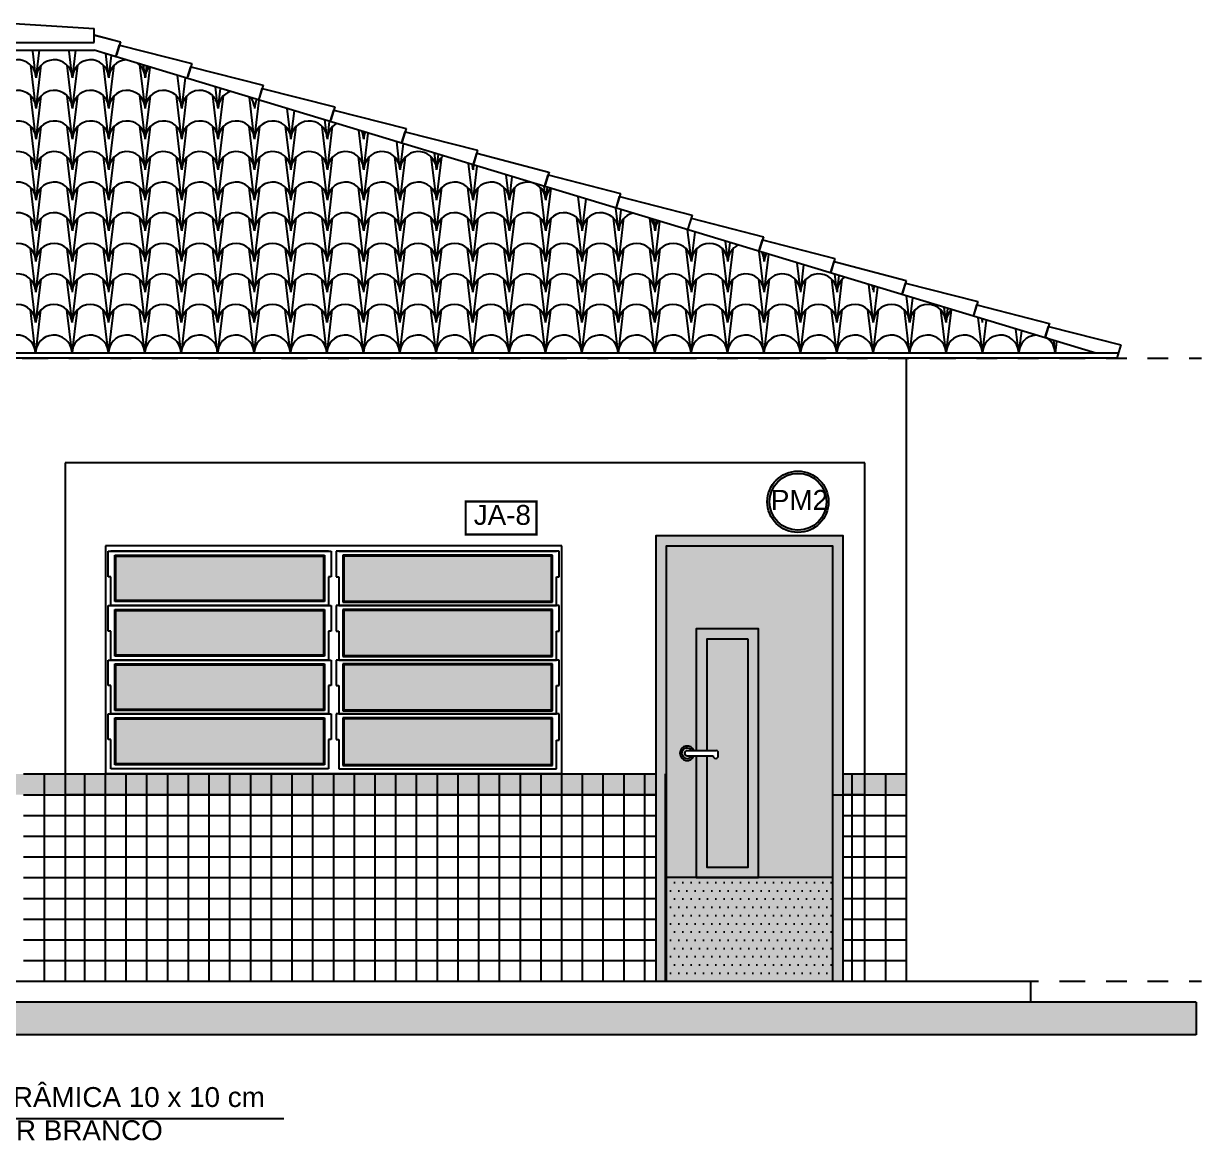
# Model space of a CAD drawing. Extents: x 183 to 373, y 23 to 105.
# Drawn here: x 261.51 to 267.19, y 45.81 to 51.2 of the extents above; entities that cross this region are included whole.
import ezdxf

# ---------------------------------------------------------------- set-up
doc = ezdxf.new("R2010")
doc.units = 0
doc.header["$LTSCALE"] = 0.005
doc.linetypes.add('C5', pattern=[60, 50, -5, 0, -5])
doc.linetypes.add('TRAÇO-2PTOS_P', pattern=[0.625, 0.25, -0.125, 0, -0.125, 0, -0.125])
doc.layers.get('0').update_dxf_attribs({"linetype": 'CONTINUOUS'})
for name, color, linetype in [('01', 1, 'CONTINUOUS'), ('0_HATCH', 1, 'CONTINUOUS'), ('252', 252, 'CONTINUOUS'), ('A-01', 1, 'CONTINUOUS'), ('A-CHAO_FACHADA', 8, 'CONTINUOUS'), ('A-COTAS', 1, 'CONTINUOUS'), ('A-HACH', 1, 'CONTINUOUS'), ('ARQ-EXO-1_100', 251, 'C5'), ('ARQ-HTC', 9, 'CONTINUOUS'), ('ARQ-SMB-1_100', 1, 'CONTINUOUS'), ('ARQ-TXT-1_075', 2, 'CONTINUOUS'), ('BL-AR-TELHA 2', 2, 'CONTINUOUS'), ('TELHA', 3, 'CONTINUOUS')]:
    doc.layers.add(name, color=color, linetype=linetype)
doc.styles.add('ESC-50-A20', font='arial.ttf', dxfattribs={"height": 0.1})
doc.styles.add('FNDE Texto Cota 0025', font='verdana.ttf', dxfattribs={"height": 0.04})
doc.dimstyles.new('FNDE 1-0025', dxfattribs={"dimscale": 5, "dimtxt": 0.04, "dimasz": 0.01, "dimexe": 0.15, "dimexo": 0.15, "dimgap": 0.005, "dimtad": 1, "dimzin": 1, "dimdsep": 46, "dimtxsty": 'FNDE Texto Cota 0025', "dimblk": 'tic', "dimcen": 0.015, "dimdle": 0.15, "dimse1": 1, "dimse2": 1, "dimclrd": 251, "dimclre": 251, "dimclrt": 256, "dimaunit": 1, "dimadec": 3, "dimazin": 0, "dimtfac": 1, "dimtix": 1, "dimtmove": 2, "dimatfit": 3, "dimfxl": 0.15, "dimtvp": 1, "dimtolj": 1, "dimtzin": 0, "dimarcsym": 0})

# ---------------------------------------------------------------- blocks, each defined once
blk = doc.blocks.new('tic')
at = {"color": 251}
for p, q in [((-1, 0), (1, 0)), ((0, -1), (0, 1))]:
    blk.add_line(p, q, dxfattribs=at)
blk.add_line((-0.6, -0.6), (0.6, 0.6))

msp = doc.modelspace()

# ---------------------------------------------------------------- hatches: boundary and pattern name
h = msp.add_hatch()
h.set_pattern_fill('DOTS', color=1, scale=0.025, style=0)
h.set_pattern_definition([(0, (264.606362, 46.58033), (0.0198438, 0.0396875), [0, -0.0396875])])
h.paths.add_polyline_path([(265.4064, 47.0803), (264.6064, 47.0803), (264.6064, 46.5803), (265.4064, 46.5803)])
at = {"layer": '01'}
for points in [[(265.4064, 48.6803), (264.6064, 48.6803), (264.6064, 47.0803), (264.7506, 47.0803), (264.7506, 47.4678), (264.7506, 47.6678), (264.7391, 47.6678, -5.415339), (264.7391, 47.6928), (264.7506, 47.6928), (264.7506, 48.2803), (265.0506, 48.2803), (265.0506, 47.4678), (265.0506, 47.0803), (265.4064, 47.0803)], [(265.4064, 47.0803), (264.6064, 47.0803), (264.6064, 46.5803), (265.4064, 46.5803)]]:
    msp.add_hatch(color=40, dxfattribs=at).paths.add_polyline_path(points)
at = {"layer": '0_HATCH'}
for points in [[(265.4564, 48.7303), (264.5564, 48.7303), (264.5564, 46.5803), (264.6064, 46.5803), (264.6064, 48.6803), (265.4064, 48.6803), (265.4064, 46.5803), (265.4564, 46.5803)], [(265.0006, 48.2303), (265.0006, 47.4678), (265.0006, 47.1303), (264.8006, 47.1303), (264.8006, 47.4678), (264.8006, 47.6678), (264.7506, 47.6678), (264.7506, 47.4678), (264.7506, 47.0803), (265.0506, 47.0803), (265.0506, 47.4678), (265.0506, 48.2803), (264.7506, 48.2803), (264.7506, 47.6928), (264.8006, 47.6928), (264.8006, 48.2303)], [(265.5623, 47.4803), (265.5623, 47.5803), (265.4564, 47.5803), (265.4564, 47.4803)]]:
    msp.add_hatch(color=160, dxfattribs=at).paths.add_polyline_path(points)
h = msp.add_hatch(color=160, dxfattribs=at)
h.paths.add_polyline_path([(257.4373, 47.4803), (257.4373, 47.5803), (257.2908, 47.5803), (257.2908, 47.4803)])
h.paths.add_polyline_path([(261.7073, 47.5803), (261.7073, 47.4803), (264.5564, 47.4803), (264.5564, 47.5803)])
h.paths.add_polyline_path([(261.5073, 47.4803), (261.5073, 47.5803), (257.6373, 47.5803), (257.6373, 47.4803)])
h = msp.add_hatch(color=160, dxfattribs=at)
h.paths.add_polyline_path([(261.6073, 47.5803), (261.5073, 47.5803), (261.5073, 47.4803), (261.6073, 47.4803)])
h.paths.add_polyline_path([(261.7073, 47.5803), (261.6073, 47.5803), (261.6073, 47.4803), (261.7073, 47.4803)])
h = msp.add_hatch(color=160, dxfattribs=at)
h.paths.add_polyline_path([(265.6623, 47.5803), (265.5623, 47.5803), (265.5623, 47.4803), (265.6623, 47.4803)])
h.paths.add_polyline_path([(265.7623, 47.5803), (265.6623, 47.5803), (265.6623, 47.4803), (265.7623, 47.4803)])
at = {"layer": 'A-COTAS'}
h = msp.add_hatch(color=252, dxfattribs=at)
h.set_gradient(color1=(91, 91, 91), one_color=1, tint=1, name='INVHEMISPHERICAL')
h.paths.add_polyline_path([(261.9517, 48.6309), (261.9517, 48.4164), (262.9529, 48.4164), (262.9529, 48.6309)])
h.paths.add_polyline_path([(261.9517, 48.3684), (261.9517, 48.1539), (262.9529, 48.1539), (262.9529, 48.3684)])
h.paths.add_polyline_path([(261.9517, 48.1059), (261.9517, 47.8914), (262.9529, 47.8914), (262.9529, 48.1059)])
h.paths.add_polyline_path([(261.9517, 47.8459), (261.9517, 47.6289), (262.9529, 47.6289), (262.9529, 47.8459)])
h.paths.add_polyline_path([(264.0529, 48.4141), (264.0529, 48.6309), (263.0517, 48.6309), (263.0517, 48.4141)])
h.paths.add_polyline_path([(264.0529, 48.1516), (264.0529, 48.3684), (263.0517, 48.3684), (263.0517, 48.1516)])
h.paths.add_polyline_path([(264.0529, 47.8891), (264.0529, 48.1059), (263.0517, 48.1059), (263.0517, 47.8891)])
h.paths.add_polyline_path([(263.0517, 47.8459), (263.0517, 47.6266), (264.0529, 47.6266), (264.0529, 47.8459)])
at = {"layer": 'A-HACH'}
msp.add_hatch(color=254, dxfattribs=at).paths.add_polyline_path([(206.7713, 46.4803), (206.7713, 46.3223), (267.1607, 46.3223), (267.1607, 46.4803)])
at = {"layer": 'ARQ-HTC'}
h = msp.add_hatch(color=256, dxfattribs=at)
h.dxf.hatch_style = 1
h.set_gradient(color1=(132, 132, 132), one_color=1, tint=1, name='INVHEMISPHERICAL')
h.paths.add_polyline_path([(265.0006, 48.2303), (264.8006, 48.2303), (264.8006, 47.6928), (264.8464, 47.6928, -0.414214), (264.8564, 47.6828), (264.8564, 47.6678, -1), (264.8314, 47.6678), (264.8006, 47.6678), (264.8006, 47.4678), (264.8006, 47.1303), (265.0006, 47.1303), (265.0006, 47.4678)])
at = {"layer": 'ARQ-SMB-1_100'}
h = msp.add_hatch(color=252, dxfattribs=at)
edge = h.paths.add_edge_path()
edge.add_arc((265.2405, 48.8931), 0.1479, 0, 360)
edge = h.paths.add_edge_path(flags=17)
edge.add_arc((265.2405, 48.8931), 0.1372, 0, 360)

# ---------------------------------------------------------------- linework, layer by layer
at = {"color": 1}
for p, q in [((264.7064, 47.6928), (264.8464, 47.6928)), ((264.7064, 47.6678), (264.8314, 47.6678)), ((264.8564, 47.6678), (264.8564, 47.6828)), ((265.4064, 47.0803), (264.6064, 47.0803))]:
    msp.add_line(p, q, dxfattribs=at)
at = {"color": 2}
for points in [[(264.5564, 46.5803), (264.5564, 48.7303), (265.4564, 48.7303), (265.4564, 46.5803)], [(264.6064, 46.5803), (264.6064, 48.6803), (265.4064, 48.6803), (265.4064, 46.5803)]]:
    msp.add_lwpolyline(points, dxfattribs=at)
at = {"color": 1}
for points in [[(265.0506, 47.4678), (265.0506, 48.2803), (264.7506, 48.2803), (264.7506, 47.6928)], [(265.0006, 48.2303), (264.8006, 48.2303), (264.8006, 47.6928)], [(265.0006, 47.4678), (265.0006, 48.2303)], [(264.7506, 47.6678), (264.7506, 47.4678)], [(264.8006, 47.6678), (264.8006, 47.4678)], [(264.7506, 47.4678), (264.7506, 47.0803), (265.0506, 47.0803), (265.0506, 47.4678)], [(264.8006, 47.4678), (264.8006, 47.1303), (265.0006, 47.1303), (265.0006, 47.4678)]]:
    msp.add_lwpolyline(points, dxfattribs=at)
for centre, radius, start, end in [((264.7064, 47.6803), 0.035, 20.9248, 339.0752), ((264.7064, 47.6803), 0.025, 30, 330), ((264.7064, 47.6803), 0.0125, 90, 270), ((264.8439, 47.6678), 0.0125, 180, 0), ((264.8464, 47.6828), 0.01, 0, 90)]:
    msp.add_arc(centre, radius, start, end, dxfattribs=at)
at = {"layer": '01', "color": 251}
for p, q in [((261.5073, 47.5803), (261.7073, 47.5803)), ((261.6073, 47.5803), (261.6073, 46.5803)), ((264.6023, 46.5803, 19.9358), (264.6023, 47.5803, 19.9358)), ((265.5623, 47.5803), (265.7623, 47.5803)), ((265.6623, 47.5803), (265.6623, 46.5803)), ((261.5073, 47.4803), (261.7073, 47.4803)), ((261.7073, 47.4803, 3.3226), (264.5564, 47.4803)), ((265.4064, 47.4803, -6.6453), (265.5623, 47.4803, -6.6453)), ((265.5623, 47.4803), (265.7623, 47.4803)), ((261.5073, 47.3803), (261.7073, 47.3803)), ((265.5623, 47.3803), (265.7623, 47.3803)), ((261.5073, 47.2803), (261.7073, 47.2803)), ((265.5623, 47.2803), (265.7623, 47.2803)), ((261.5073, 47.1803), (261.7073, 47.1803)), ((265.5623, 47.1803), (265.7623, 47.1803)), ((261.5073, 47.0803), (261.7073, 47.0803)), ((265.5623, 47.0803), (265.7623, 47.0803)), ((261.5073, 46.9803), (261.7073, 46.9803)), ((265.5623, 46.9803), (265.7623, 46.9803)), ((261.5073, 46.8803), (261.7073, 46.8803)), ((265.5623, 46.8803), (265.7623, 46.8803)), ((261.5073, 46.7803), (261.7073, 46.7803)), ((265.5623, 46.7803), (265.7623, 46.7803)), ((261.5073, 46.6803), (261.7073, 46.6803)), ((265.5623, 46.6803), (265.7623, 46.6803))]:
    msp.add_line(p, q, dxfattribs=at)
at = {"layer": '01', "color": 251, "elevation": 3.3226}
msp.add_lwpolyline([(265.7623, 47.5803), (265.7623, 47.5803), (265.7623, 47.4803)], dxfattribs=at)
at = {"layer": '252', "linetype": 'Continuous'}
for p, q in [((261.8023, 46.5803, 19.9358), (261.8023, 47.5803, 19.9358)), ((261.9023, 46.5803, 19.9358), (261.9023, 47.5803, 19.9358)), ((262.0023, 46.5803, 19.9358), (262.0023, 47.5803, 19.9358)), ((262.0023, 46.5803, 19.9358), (262.0023, 47.5803, 19.9358)), ((262.1023, 46.5803, 19.9358), (262.1023, 47.5803, 19.9358)), ((262.2023, 46.5803, 19.9358), (262.2023, 47.5803, 19.9358)), ((262.3023, 46.5803, 19.9358), (262.3023, 47.5803, 19.9358)), ((262.3023, 46.5803, 19.9358), (262.3023, 47.5803, 19.9358)), ((262.4023, 46.5803, 19.9358), (262.4023, 47.5803, 19.9358)), ((262.5023, 46.5803, 19.9358), (262.5023, 47.5803, 19.9358)), ((262.6023, 46.5803, 19.9358), (262.6023, 47.5803, 19.9358)), ((262.7023, 46.5803, 19.9358), (262.7023, 47.5803, 19.9358)), ((262.8023, 46.5803, 19.9358), (262.8023, 47.5803, 19.9358)), ((262.9023, 46.5803, 19.9358), (262.9023, 47.5803, 19.9358)), ((263.0023, 46.5803, 19.9358), (263.0023, 47.5803, 19.9358)), ((263.1023, 46.5803, 19.9358), (263.1023, 47.5803, 19.9358)), ((263.2023, 46.5803, 19.9358), (263.2023, 47.5803, 19.9358)), ((263.3023, 46.5803, 19.9358), (263.3023, 47.5803, 19.9358)), ((263.4023, 46.5803, 19.9358), (263.4023, 47.5803, 19.9358)), ((263.5023, 46.5803, 19.9358), (263.5023, 47.5803, 19.9358)), ((263.6023, 46.5803, 19.9358), (263.6023, 47.5803, 19.9358)), ((263.7023, 46.5803, 19.9358), (263.7023, 47.5803, 19.9358)), ((263.8023, 46.5803, 19.9358), (263.8023, 47.5803, 19.9358)), ((263.9023, 46.5803, 19.9358), (263.9023, 47.5803, 19.9358)), ((263.9023, 46.5803, 19.9358), (263.9023, 47.5803, 19.9358)), ((264.0023, 46.5803, 19.9358), (264.0023, 47.5803, 19.9358)), ((264.1023, 46.5803, 19.9358), (264.1023, 47.5803, 19.9358)), ((264.2023, 46.5803, 19.9358), (264.2023, 47.5803, 19.9358)), ((264.2023, 46.5803, 19.9358), (264.2023, 47.5803, 19.9358)), ((264.3023, 46.5803, 19.9358), (264.3023, 47.5803, 19.9358)), ((264.4023, 46.5803, 19.9358), (264.4023, 47.5803, 19.9358)), ((264.5023, 46.5803, 19.9358), (264.5023, 47.5803, 19.9358)), ((265.5023, 46.5803, 19.9358), (265.5023, 47.5803, 19.9358)), ((261.7073, 47.3803, -2.6638), (264.5564, 47.3803)), ((265.4564, 47.3803), (265.5623, 47.3803, -3.2901)), ((261.7073, 47.2803, -2.6638), (264.5564, 47.2803)), ((265.4564, 47.2803), (265.5623, 47.2803, -3.2901)), ((261.7073, 47.1803, -2.6638), (264.5564, 47.1803)), ((265.4564, 47.1803), (265.5623, 47.1803, -3.2901)), ((261.7073, 47.0803, -2.6638), (264.5564, 47.0803)), ((265.4564, 47.0803), (265.5623, 47.0803, -3.2901)), ((261.7073, 46.9803, -2.6638), (264.5564, 46.9803)), ((265.4564, 46.9803), (265.5623, 46.9803, -3.2901)), ((261.7073, 46.8803, -2.6638), (264.5564, 46.8803)), ((265.4564, 46.8803), (265.5623, 46.8803, -3.2901)), ((261.7073, 46.7803, -2.6638), (264.5564, 46.7803)), ((265.4564, 46.7803), (265.5623, 46.7803, -3.2901)), ((261.7073, 46.6803, -2.6638), (264.5564, 46.6803)), ((265.4564, 46.6803), (265.5623, 46.6803, -3.2901))]:
    msp.add_line(p, q, dxfattribs=at)
at = {"layer": '252', "linetype": 'Continuous', "elevation": 3.3226}
for points in [[(261.7073, 47.5803), (264.5564, 47.5803)], [(265.4564, 47.5803), (265.5623, 47.5803)], [(264.5564, 47.4803), (261.7073, 47.4803)], [(265.5623, 47.4803), (265.4564, 47.4803)]]:
    msp.add_lwpolyline(points, dxfattribs=at)
at = {"layer": 'A-01', "color": 3}
for p, q in [((261.462, 51.1998), (261.8473, 51.1762)), ((261.8473, 51.1077), (261.8473, 51.1762)), ((261.8473, 51.1077), (261.8473, 51.1762)), ((212.5123, 51.1077), (261.8473, 51.1077)), ((261.8473, 51.1446), (261.9738, 51.1117)), ((261.8473, 51.1442), (261.9738, 51.1117)), ((261.9738, 51.1117), (261.9549, 51.0494)), ((261.9738, 51.1117), (261.9549, 51.0494)), ((212.5123, 51.0717), (261.8473, 51.0717)), ((261.9521, 51.0399), (261.8473, 51.0717)), ((266.676, 49.6096), (261.8473, 51.0717)), ((261.9519, 51.0393), (261.9692, 51.0961)), ((261.952, 51.0396), (261.9692, 51.0964)), ((261.9691, 51.0962), (262.3182, 51.0068)), ((262.3182, 51.0068), (262.2993, 50.9444)), ((262.2964, 50.9347), (262.3136, 50.9915)), ((262.3136, 50.9915), (262.6626, 50.9021)), ((262.6409, 50.8304), (262.6582, 50.8872)), ((262.6626, 50.9021), (262.6438, 50.8398)), ((262.6581, 50.8872), (263.0072, 50.7978)), ((262.9854, 50.7257), (263.0026, 50.7825)), ((263.0072, 50.7978), (262.9883, 50.7355)), ((263.0026, 50.7826), (263.3516, 50.6932)), ((263.3299, 50.6214), (263.3472, 50.6782)), ((263.3516, 50.6932), (263.3328, 50.6308)), ((263.3471, 50.6782), (263.6962, 50.5888)), ((263.6745, 50.5171), (263.6917, 50.5739)), ((263.6962, 50.5888), (263.6773, 50.5265)), ((263.6917, 50.5739), (264.0402, 50.4826)), ((264.0408, 50.4845), (264.0219, 50.4222)), ((264.019, 50.4127), (264.0363, 50.4696)), ((264.0362, 50.4696), (264.3853, 50.3802)), ((264.3853, 50.3802), (264.3664, 50.3178)), ((264.3636, 50.3084), (264.3808, 50.3652)), ((264.3808, 50.3653), (264.7299, 50.2759)), ((264.7298, 50.2759), (264.7084, 50.2053)), ((264.7253, 50.2609), (265.0744, 50.1715)), ((265.0527, 50.0998), (265.0699, 50.1566)), ((265.0744, 50.1715), (265.0555, 50.1092)), ((265.0699, 50.1566), (265.419, 50.0672)), ((265.3972, 49.9954), (265.4145, 50.0523)), ((265.419, 50.0672), (265.4001, 50.0049)), ((265.4144, 50.0523), (265.7629, 49.961)), ((265.7412, 49.8892), (265.7585, 49.946)), ((265.7629, 49.961), (265.7441, 49.8986)), ((265.759, 49.9479), (266.1081, 49.8586)), ((266.1081, 49.8586), (266.0892, 49.7962)), ((266.0863, 49.7868), (266.1036, 49.8436)), ((266.1035, 49.8436), (266.452, 49.7523)), ((266.4526, 49.7542), (266.4337, 49.6919)), ((266.4309, 49.6825), (266.4481, 49.7393)), ((266.4481, 49.7393), (266.7972, 49.6501)), ((266.7972, 49.6501), (266.7776, 49.5853)), ((265.7623, 49.5853), (265.7623, 46.5803)), ((265.5623, 49.0811), (261.7073, 49.0811)), ((261.7073, 49.0811), (261.7073, 46.5803)), ((265.5623, 46.5803), (265.5623, 49.0811)), ((265.7623, 49.0811), (265.7623, 46.5803))]:
    msp.add_line(p, q, dxfattribs=at)
at = {"layer": 'A-01', "color": 5}
for p, q in [((208.0123, 46.5803), (266.3623, 46.5803)), ((266.3623, 46.5803), (266.3623, 46.4803))]:
    msp.add_line(p, q, dxfattribs=at)
at = {"layer": 'A-01', "color": 8}
for p, q in [((267.1607, 46.4803), (267.1607, 46.3223)), ((267.1607, 46.3223), (206.7713, 46.3223))]:
    msp.add_line(p, q, dxfattribs=at)
at = {"layer": 'A-CHAO_FACHADA', "color": 6}
msp.add_line((267.1607, 46.4803), (206.7713, 46.4803), dxfattribs=at)
at = {"layer": 'A-COTAS'}
for p, q in [((264.1023, 48.6803, 19.9358), (261.9023, 48.6803, 19.9358)), ((261.9023, 48.6803, 19.9358), (261.9023, 47.5803, 19.9358)), ((264.1023, 47.5803, 19.9358), (264.1023, 48.6803, 19.9358)), ((261.915, 48.6549, 19.9358), (262.9896, 48.6549, 19.9358)), ((261.915, 48.5314, 19.9358), (261.915, 48.6549, 19.9358)), ((262.9769, 48.6549, 19.9358), (261.9277, 48.6549, 19.9358)), ((261.9467, 48.6359, 19.9358), (262.9579, 48.6359, 19.9358)), ((261.9467, 48.4114, 19.9358), (261.9467, 48.6359, 19.9358)), ((261.9517, 48.6309, 19.9358), (262.9529, 48.6309, 19.9358)), ((261.9517, 48.4164, 19.9358), (261.9517, 48.6309, 19.9358)), ((262.9529, 48.6309, 19.9358), (262.9529, 48.4164, 19.9358)), ((262.9579, 48.6359, 19.9358), (262.9579, 48.4114, 19.9358)), ((262.9896, 48.6549, 19.9358), (262.9896, 48.5314, 19.9358)), ((264.0896, 48.6549, 19.9358), (263.015, 48.6549, 19.9358)), ((263.015, 48.6549, 19.9358), (263.015, 48.5314, 19.9358)), ((263.0277, 48.6549, 19.9358), (264.0769, 48.6549, 19.9358)), ((264.0579, 48.6359, 19.9358), (263.0467, 48.6359, 19.9358)), ((263.0467, 48.6359, 19.9358), (263.0467, 48.4091, 19.9358)), ((264.0529, 48.6309, 19.9358), (263.0517, 48.6309, 19.9358)), ((263.0517, 48.6309, 19.9358), (263.0517, 48.4141, 19.9358)), ((264.0529, 48.4141, 19.9358), (264.0529, 48.6309, 19.9358)), ((264.0579, 48.4091, 19.9358), (264.0579, 48.6359, 19.9358)), ((264.0896, 48.5316, 19.9358), (264.0896, 48.6549, 19.9358)), ((261.9277, 48.5314, 19.9358), (261.915, 48.5314, 19.9358)), ((261.9277, 48.3924, 19.9358), (261.9277, 48.5314, 19.9358)), ((262.9896, 48.5314, 19.9358), (262.9769, 48.5314, 19.9358)), ((262.9769, 48.5314, 19.9358), (262.9769, 48.3924, 19.9358)), ((263.015, 48.5314, 19.9358), (263.0277, 48.5314, 19.9358)), ((263.0277, 48.5314, 19.9358), (263.0277, 48.3924, 19.9358)), ((264.0769, 48.3924, 19.9358), (264.0769, 48.5316, 19.9358)), ((264.0769, 48.5316, 19.9358), (264.0896, 48.5316, 19.9358)), ((261.915, 48.3924, 19.9358), (262.9896, 48.3924, 19.9358)), ((261.915, 48.2689, 19.9358), (261.915, 48.3924, 19.9358)), ((262.9769, 48.3924, 19.9358), (261.9277, 48.3924, 19.9358)), ((262.9769, 48.3924, 19.9358), (261.9277, 48.3924, 19.9358)), ((262.9579, 48.4114, 19.9358), (261.9467, 48.4114, 19.9358)), ((262.9529, 48.4164, 19.9358), (261.9517, 48.4164, 19.9358)), ((262.9896, 48.3924, 19.9358), (262.9896, 48.2689, 19.9358)), ((264.0896, 48.3924, 19.9358), (263.015, 48.3924, 19.9358)), ((263.015, 48.3924, 19.9358), (263.015, 48.2689, 19.9358)), ((263.0277, 48.3924, 19.9358), (264.0769, 48.3924, 19.9358)), ((263.0277, 48.3924, 19.9358), (264.0769, 48.3924, 19.9358)), ((263.0467, 48.4091, 19.9358), (264.0579, 48.4091, 19.9358)), ((263.0517, 48.4141, 19.9358), (264.0529, 48.4141, 19.9358)), ((264.0896, 48.2691, 19.9358), (264.0896, 48.3924, 19.9358)), ((261.9467, 48.3734, 19.9358), (262.9579, 48.3734, 19.9358)), ((261.9467, 48.1489, 19.9358), (261.9467, 48.3734, 19.9358)), ((261.9517, 48.3684, 19.9358), (262.9529, 48.3684, 19.9358)), ((261.9517, 48.1539, 19.9358), (261.9517, 48.3684, 19.9358)), ((262.9529, 48.3684, 19.9358), (262.9529, 48.1539, 19.9358)), ((262.9579, 48.3734, 19.9358), (262.9579, 48.1489, 19.9358)), ((264.0579, 48.3734, 19.9358), (263.0467, 48.3734, 19.9358)), ((263.0467, 48.3734, 19.9358), (263.0467, 48.1466, 19.9358)), ((264.0529, 48.3684, 19.9358), (263.0517, 48.3684, 19.9358)), ((263.0517, 48.3684, 19.9358), (263.0517, 48.1516, 19.9358)), ((264.0529, 48.1516, 19.9358), (264.0529, 48.3684, 19.9358)), ((264.0579, 48.1466, 19.9358), (264.0579, 48.3734, 19.9358)), ((261.9277, 48.2689, 19.9358), (261.915, 48.2689, 19.9358)), ((261.9277, 48.1299, 19.9358), (261.9277, 48.2689, 19.9358)), ((262.9896, 48.2689, 19.9358), (262.9769, 48.2689, 19.9358)), ((262.9769, 48.2689, 19.9358), (262.9769, 48.1299, 19.9358)), ((263.015, 48.2689, 19.9358), (263.0277, 48.2689, 19.9358)), ((263.0277, 48.2689, 19.9358), (263.0277, 48.1299, 19.9358)), ((264.0769, 48.1299, 19.9358), (264.0769, 48.2691, 19.9358)), ((264.0769, 48.2691, 19.9358), (264.0896, 48.2691, 19.9358)), ((262.9529, 48.1539, 19.9358), (261.9517, 48.1539, 19.9358)), ((261.915, 48.1299, 19.9358), (262.9896, 48.1299, 19.9358)), ((261.915, 48.0064, 19.9358), (261.915, 48.1299, 19.9358)), ((262.9769, 48.1299, 19.9358), (261.9277, 48.1299, 19.9358)), ((262.9769, 48.1299, 19.9358), (261.9277, 48.1299, 19.9358)), ((262.9579, 48.1489, 19.9358), (261.9467, 48.1489, 19.9358)), ((261.9467, 48.1109, 19.9358), (262.9579, 48.1109, 19.9358)), ((261.9467, 47.8864, 19.9358), (261.9467, 48.1109, 19.9358)), ((261.9517, 48.1059, 19.9358), (262.9529, 48.1059, 19.9358)), ((261.9517, 47.8914, 19.9358), (261.9517, 48.1059, 19.9358)), ((262.9529, 48.1059, 19.9358), (262.9529, 47.8914, 19.9358)), ((262.9579, 48.1109, 19.9358), (262.9579, 47.8864, 19.9358)), ((262.9896, 48.1299, 19.9358), (262.9896, 48.0064, 19.9358)), ((264.0896, 48.1299, 19.9358), (263.015, 48.1299, 19.9358)), ((263.015, 48.1299, 19.9358), (263.015, 48.0064, 19.9358)), ((263.0277, 48.1299, 19.9358), (264.0769, 48.1299, 19.9358)), ((263.0277, 48.1299, 19.9358), (264.0769, 48.1299, 19.9358)), ((263.0467, 48.1466, 19.9358), (264.0579, 48.1466, 19.9358)), ((264.0579, 48.1109, 19.9358), (263.0467, 48.1109, 19.9358)), ((263.0467, 48.1109, 19.9358), (263.0467, 47.8841, 19.9358)), ((263.0517, 48.1516, 19.9358), (264.0529, 48.1516, 19.9358)), ((264.0529, 48.1059, 19.9358), (263.0517, 48.1059, 19.9358)), ((263.0517, 48.1059, 19.9358), (263.0517, 47.8891, 19.9358)), ((264.0529, 47.8891, 19.9358), (264.0529, 48.1059, 19.9358)), ((264.0579, 47.8841, 19.9358), (264.0579, 48.1109, 19.9358)), ((264.0896, 48.0066, 19.9358), (264.0896, 48.1299, 19.9358)), ((261.9277, 48.0064, 19.9358), (261.915, 48.0064, 19.9358)), ((261.9277, 47.8699, 19.9358), (261.9277, 48.0064, 19.9358)), ((262.9896, 48.0064, 19.9358), (262.9769, 48.0064, 19.9358)), ((262.9769, 48.0064, 19.9358), (262.9769, 47.8699, 19.9358)), ((263.015, 48.0064, 19.9358), (263.0277, 48.0064, 19.9358)), ((263.0277, 48.0064, 19.9358), (263.0277, 47.8699, 19.9358)), ((264.0769, 47.8699, 19.9358), (264.0769, 48.0066, 19.9358)), ((264.0769, 48.0066, 19.9358), (264.0896, 48.0066, 19.9358)), ((261.915, 47.8699, 19.9358), (262.9896, 47.8699, 19.9358)), ((261.915, 47.7464, 19.9358), (261.915, 47.8699, 19.9358)), ((262.9769, 47.8699, 19.9358), (261.9277, 47.8699, 19.9358)), ((262.9769, 47.8699, 19.9358), (261.9277, 47.8699, 19.9358)), ((262.9579, 47.8864, 19.9358), (261.9467, 47.8864, 19.9358)), ((262.9529, 47.8914, 19.9358), (261.9517, 47.8914, 19.9358)), ((262.9896, 47.8699, 19.9358), (262.9896, 47.7464, 19.9358)), ((264.0896, 47.8699, 19.9358), (263.015, 47.8699, 19.9358)), ((263.015, 47.8699, 19.9358), (263.015, 47.7464, 19.9358)), ((263.0277, 47.8699, 19.9358), (264.0769, 47.8699, 19.9358)), ((263.0277, 47.8699, 19.9358), (264.0769, 47.8699, 19.9358)), ((263.0467, 47.8841, 19.9358), (264.0579, 47.8841, 19.9358)), ((263.0517, 47.8891, 19.9358), (264.0529, 47.8891, 19.9358)), ((264.0896, 47.7441, 19.9358), (264.0896, 47.8699, 19.9358)), ((261.9467, 47.8509, 19.9358), (262.9579, 47.8509, 19.9358)), ((261.9467, 47.6239, 19.9358), (261.9467, 47.8509, 19.9358)), ((261.9517, 47.8459, 19.9358), (262.9529, 47.8459, 19.9358)), ((261.9517, 47.6289, 19.9358), (261.9517, 47.8459, 19.9358)), ((262.9529, 47.8459, 19.9358), (262.9529, 47.6289, 19.9358)), ((262.9579, 47.8509, 19.9358), (262.9579, 47.6239, 19.9358)), ((264.0579, 47.8509, 19.9358), (263.0467, 47.8509, 19.9358)), ((263.0467, 47.8509, 19.9358), (263.0467, 47.6216, 19.9358)), ((264.0529, 47.8459, 19.9358), (263.0517, 47.8459, 19.9358)), ((263.0517, 47.8459, 19.9358), (263.0517, 47.6266, 19.9358)), ((264.0529, 47.6266, 19.9358), (264.0529, 47.8459, 19.9358)), ((264.0579, 47.6216, 19.9358), (264.0579, 47.8509, 19.9358)), ((261.9277, 47.7464, 19.9358), (261.915, 47.7464, 19.9358)), ((261.9277, 47.6049, 19.9358), (261.9277, 47.7464, 19.9358)), ((262.9896, 47.7464, 19.9358), (262.9769, 47.7464, 19.9358)), ((262.9769, 47.7464, 19.9358), (262.9769, 47.6049, 19.9358)), ((263.015, 47.7464, 19.9358), (263.0277, 47.7464, 19.9358)), ((263.0277, 47.7464, 19.9358), (263.0277, 47.6049, 19.9358)), ((264.0769, 47.6049, 19.9358), (264.0769, 47.7441, 19.9358)), ((264.0769, 47.7441, 19.9358), (264.0896, 47.7441, 19.9358)), ((262.9769, 47.6049, 19.9358), (261.9277, 47.6049, 19.9358)), ((262.9579, 47.6239, 19.9358), (261.9467, 47.6239, 19.9358)), ((262.9529, 47.6289, 19.9358), (261.9517, 47.6289, 19.9358)), ((263.0277, 47.6049, 19.9358), (264.0769, 47.6049, 19.9358)), ((263.0467, 47.6216, 19.9358), (264.0579, 47.6216, 19.9358)), ((263.0517, 47.6266, 19.9358), (264.0529, 47.6266, 19.9358)), ((264.1023, 47.5803, 19.9358), (261.9023, 47.5803, 19.9358))]:
    msp.add_line(p, q, dxfattribs=at)
at = {"layer": 'ARQ-EXO-1_100', "color": 252, "linetype": 'TRAÇO-2PTOS_P', "ltscale": 100}
for p, q in [((205.8759, 49.5853), (267.1857, 49.5853)), ((205.8759, 46.5803), (267.1857, 46.5803))]:
    msp.add_line(p, q, dxfattribs=at)
at = {"layer": 'ARQ-SMB-1_100', "color": 252, "ltscale": 10, "const_width": 0.0107, "elevation": 19.9358}
msp.add_lwpolyline([(263.6386, 48.7349), (263.9796, 48.7349), (263.9796, 48.8949), (263.6386, 48.8949)], close=True, dxfattribs=at)
at = {"layer": 'ARQ-SMB-1_100', "color": 252}
for radius in [0.1479, 0.1372]:
    msp.add_circle((265.2405, 48.8931), radius, dxfattribs=at)
at = {"layer": 'BL-AR-TELHA 2'}
for p, q in [((261.5663, 50.9423), (261.5514, 51.066)), ((261.5675, 50.9375), (261.5836, 51.0717)), ((261.7419, 50.9423), (261.727, 51.066)), ((261.743, 50.9375), (261.7592, 51.0717)), ((261.9175, 50.9423), (261.904, 51.0545)), ((261.5663, 50.7947), (261.5417, 50.9989)), ((261.5675, 50.79), (261.5926, 50.9989)), ((261.7419, 50.7947), (261.7173, 50.9989)), ((261.743, 50.79), (261.7682, 50.9989)), ((261.9175, 50.7947), (261.8929, 50.9989)), ((261.9186, 50.9375), (261.9317, 51.0461)), ((261.9186, 50.79), (261.9438, 50.9989)), ((262.093, 50.7947), (262.0684, 50.9989)), ((262.093, 50.9423), (262.0862, 50.9993)), ((262.0942, 50.9375), (262.1011, 50.9948)), ((262.0942, 50.79), (262.1182, 50.9896)), ((262.2686, 50.7947), (262.2499, 50.9497)), ((262.2697, 50.79), (262.2876, 50.9383)), ((262.4442, 50.7947), (262.4322, 50.8946)), ((262.4453, 50.79), (262.457, 50.887)), ((261.5663, 50.6472), (261.5417, 50.8514)), ((261.5675, 50.6424), (261.5926, 50.8514)), ((261.7419, 50.6472), (261.7173, 50.8514)), ((261.743, 50.6424), (261.7682, 50.8514)), ((261.9175, 50.6472), (261.8929, 50.8514)), ((261.9186, 50.6424), (261.9438, 50.8514)), ((262.093, 50.6472), (262.0684, 50.8514)), ((262.0942, 50.6424), (262.1193, 50.8514)), ((262.2686, 50.6472), (262.244, 50.8514)), ((262.2697, 50.6424), (262.2949, 50.8514)), ((262.4442, 50.6472), (262.4196, 50.8514)), ((262.4453, 50.6424), (262.4705, 50.8514)), ((262.6197, 50.6472), (262.5959, 50.845)), ((262.6209, 50.6424), (262.6435, 50.8306)), ((262.7953, 50.6472), (262.7781, 50.7898)), ((262.7965, 50.6424), (262.8129, 50.7793)), ((262.9709, 50.6472), (262.9604, 50.7346)), ((262.972, 50.6424), (262.9823, 50.728)), ((261.5663, 50.4996), (261.5417, 50.7038)), ((261.5675, 50.4949), (261.5926, 50.7038)), ((261.7419, 50.4996), (261.7173, 50.7038)), ((261.743, 50.4949), (261.7682, 50.7038)), ((261.9175, 50.4996), (261.8929, 50.7038)), ((261.9186, 50.4949), (261.9438, 50.7038)), ((262.093, 50.4996), (262.0684, 50.7038)), ((262.0942, 50.4949), (262.1193, 50.7038)), ((262.2686, 50.4996), (262.244, 50.7038)), ((262.2697, 50.4949), (262.2949, 50.7038)), ((262.4442, 50.4996), (262.4196, 50.7038)), ((262.4453, 50.4949), (262.4705, 50.7038)), ((262.6197, 50.4996), (262.5952, 50.7038)), ((262.6209, 50.4949), (262.646, 50.7038)), ((262.7953, 50.4996), (262.7707, 50.7038)), ((262.7965, 50.4949), (262.8216, 50.7038)), ((262.9709, 50.4996), (262.9463, 50.7038)), ((262.972, 50.4949), (262.9972, 50.7038)), ((263.1465, 50.4996), (263.1241, 50.685)), ((263.1465, 50.6472), (263.1426, 50.6795)), ((263.1476, 50.6424), (263.1517, 50.6767)), ((263.1476, 50.4949), (263.1689, 50.6715)), ((263.322, 50.4996), (263.3063, 50.6299)), ((263.3232, 50.4949), (263.3382, 50.6202)), ((261.5663, 50.3521), (261.5417, 50.5563)), ((261.5675, 50.3473), (261.5926, 50.5563)), ((261.7419, 50.3521), (261.7173, 50.5563)), ((261.743, 50.3473), (261.7682, 50.5563)), ((261.9175, 50.3521), (261.8929, 50.5563)), ((261.9186, 50.3473), (261.9438, 50.5563)), ((262.093, 50.3521), (262.0684, 50.5563)), ((262.0942, 50.3473), (262.1193, 50.5563)), ((262.2686, 50.3521), (262.244, 50.5563)), ((262.2697, 50.3473), (262.2949, 50.5563)), ((262.4442, 50.3521), (262.4196, 50.5563)), ((262.4453, 50.3473), (262.4705, 50.5563)), ((262.6197, 50.3521), (262.5952, 50.5563)), ((262.6209, 50.3473), (262.646, 50.5563)), ((262.7953, 50.3521), (262.7707, 50.5563)), ((262.7965, 50.3473), (262.8216, 50.5563)), ((262.9709, 50.3521), (262.9463, 50.5563)), ((262.972, 50.3473), (262.9972, 50.5563)), ((263.1465, 50.3521), (263.1219, 50.5563)), ((263.1476, 50.3473), (263.1727, 50.5563)), ((263.322, 50.3521), (263.2974, 50.5563)), ((263.3232, 50.3473), (263.3483, 50.5563)), ((263.4976, 50.3521), (263.473, 50.5563)), ((263.4976, 50.4996), (263.4886, 50.5747)), ((263.4987, 50.4949), (263.5076, 50.5689)), ((263.4987, 50.3473), (263.5239, 50.5563)), ((263.6732, 50.3521), (263.6523, 50.5251)), ((263.6732, 50.4996), (263.6708, 50.5195)), ((263.6743, 50.4949), (263.677, 50.5176)), ((263.6743, 50.3473), (263.6942, 50.5124)), ((263.8487, 50.3521), (263.8345, 50.4699)), ((263.8499, 50.3473), (263.8636, 50.4611)), ((261.5663, 50.2045), (261.5417, 50.4087)), ((261.5675, 50.1998), (261.5926, 50.4087)), ((261.7419, 50.2045), (261.7173, 50.4087)), ((261.743, 50.1998), (261.7682, 50.4087)), ((261.9175, 50.2045), (261.8929, 50.4087)), ((261.9186, 50.1998), (261.9438, 50.4087)), ((262.093, 50.2045), (262.0684, 50.4087)), ((262.0942, 50.1998), (262.1193, 50.4087)), ((262.2686, 50.2045), (262.244, 50.4087)), ((262.2697, 50.1998), (262.2949, 50.4087)), ((262.4442, 50.2045), (262.4196, 50.4087)), ((262.4453, 50.1998), (262.4705, 50.4087)), ((262.6197, 50.2045), (262.5952, 50.4087)), ((262.6209, 50.1998), (262.646, 50.4087)), ((262.7953, 50.2045), (262.7707, 50.4087)), ((262.7965, 50.1998), (262.8216, 50.4087)), ((262.9709, 50.2045), (262.9463, 50.4087)), ((262.972, 50.1998), (262.9972, 50.4087)), ((263.1465, 50.2045), (263.1219, 50.4087)), ((263.1476, 50.1998), (263.1727, 50.4087)), ((263.322, 50.2045), (263.2974, 50.4087)), ((263.3232, 50.1998), (263.3483, 50.4087)), ((263.4976, 50.2045), (263.473, 50.4087)), ((263.4987, 50.1998), (263.5239, 50.4087)), ((263.6732, 50.2045), (263.6486, 50.4087)), ((263.6743, 50.1998), (263.6995, 50.4087)), ((263.8487, 50.2045), (263.8241, 50.4087)), ((263.8499, 50.1998), (263.875, 50.4087)), ((264.0243, 50.2045), (263.9997, 50.4087)), ((264.0243, 50.3521), (264.0168, 50.4148)), ((264.0254, 50.3473), (264.033, 50.4099)), ((264.0254, 50.1998), (264.0501, 50.4047)), ((264.1999, 50.2045), (264.1805, 50.3652)), ((264.201, 50.1998), (264.2195, 50.3534)), ((261.5663, 50.057), (261.5417, 50.2612)), ((261.5675, 50.0522), (261.5926, 50.2612)), ((261.7419, 50.057), (261.7173, 50.2612)), ((261.743, 50.0522), (261.7682, 50.2612)), ((261.9175, 50.057), (261.8929, 50.2612)), ((261.9186, 50.0522), (261.9438, 50.2612)), ((262.093, 50.057), (262.0684, 50.2612)), ((262.0942, 50.0522), (262.1193, 50.2612)), ((262.2686, 50.057), (262.244, 50.2612)), ((262.2697, 50.0522), (262.2949, 50.2612)), ((262.4442, 50.057), (262.4196, 50.2612)), ((262.4453, 50.0522), (262.4705, 50.2612)), ((262.6197, 50.057), (262.5952, 50.2612)), ((262.6209, 50.0522), (262.646, 50.2612)), ((262.7953, 50.057), (262.7707, 50.2612)), ((262.7965, 50.0522), (262.8216, 50.2612)), ((262.9709, 50.057), (262.9463, 50.2612)), ((262.972, 50.0522), (262.9972, 50.2612)), ((263.1465, 50.057), (263.1219, 50.2612)), ((263.1476, 50.0522), (263.1727, 50.2612)), ((263.322, 50.057), (263.2974, 50.2612)), ((263.3232, 50.0522), (263.3483, 50.2612)), ((263.4976, 50.057), (263.473, 50.2612)), ((263.4987, 50.0522), (263.5239, 50.2612)), ((263.6732, 50.057), (263.6486, 50.2612)), ((263.6743, 50.0522), (263.6995, 50.2612)), ((263.8487, 50.057), (263.8241, 50.2612)), ((263.8499, 50.0522), (263.875, 50.2612)), ((264.0243, 50.057), (263.9997, 50.2612)), ((264.0254, 50.0522), (264.0506, 50.2612)), ((264.1999, 50.057), (264.1753, 50.2612)), ((264.201, 50.0522), (264.2262, 50.2612)), ((264.3754, 50.057), (264.3509, 50.2612)), ((264.3754, 50.2045), (264.3627, 50.31)), ((264.3766, 50.1998), (264.3889, 50.3021)), ((264.3766, 50.0522), (264.4017, 50.2612)), ((264.551, 50.057), (264.5264, 50.2612)), ((264.551, 50.2045), (264.545, 50.2548)), ((264.5521, 50.1998), (264.5583, 50.2508)), ((264.5521, 50.0522), (264.5754, 50.2456)), ((264.7266, 50.057), (264.7087, 50.2052)), ((264.7277, 50.0522), (264.7448, 50.1943)), ((264.9021, 50.057), (264.8909, 50.1501)), ((264.9033, 50.0522), (264.9142, 50.143)), ((261.5652, 49.9142), (261.5412, 50.1136)), ((261.5669, 49.9047), (261.592, 50.1136)), ((261.7408, 49.9142), (261.7167, 50.1136)), ((261.7425, 49.9047), (261.7676, 50.1136)), ((261.9163, 49.9142), (261.8923, 50.1136)), ((261.918, 49.9047), (261.9432, 50.1136)), ((262.0919, 49.9142), (262.0679, 50.1136)), ((262.0936, 49.9047), (262.1188, 50.1136)), ((262.2675, 49.9142), (262.2434, 50.1136)), ((262.2692, 49.9047), (262.2943, 50.1136)), ((262.443, 49.9142), (262.419, 50.1136)), ((262.4447, 49.9047), (262.4699, 50.1136)), ((262.6186, 49.9142), (262.5946, 50.1136)), ((262.6203, 49.9047), (262.6455, 50.1136)), ((262.7942, 49.9142), (262.7702, 50.1136)), ((262.7959, 49.9047), (262.821, 50.1136)), ((262.9697, 49.9142), (262.9457, 50.1136)), ((262.9715, 49.9047), (262.9966, 50.1136)), ((263.1453, 49.9142), (263.1213, 50.1136)), ((263.147, 49.9047), (263.1722, 50.1136)), ((263.3209, 49.9142), (263.2969, 50.1136)), ((263.3226, 49.9047), (263.3477, 50.1136)), ((263.4965, 49.9142), (263.4724, 50.1136)), ((263.4982, 49.9047), (263.5233, 50.1136)), ((263.672, 49.9142), (263.648, 50.1136)), ((263.6737, 49.9047), (263.6989, 50.1136)), ((263.8476, 49.9142), (263.8236, 50.1136)), ((263.8493, 49.9047), (263.8745, 50.1136)), ((264.0232, 49.9142), (263.9991, 50.1136)), ((264.0249, 49.9047), (264.05, 50.1136)), ((264.1987, 49.9142), (264.1747, 50.1136)), ((264.2004, 49.9047), (264.2256, 50.1136)), ((264.3743, 49.9142), (264.3503, 50.1136)), ((264.376, 49.9047), (264.4012, 50.1136)), ((264.5499, 49.9142), (264.5259, 50.1136)), ((264.5516, 49.9047), (264.5767, 50.1136)), ((264.7254, 49.9142), (264.7014, 50.1136)), ((264.7271, 49.9047), (264.7523, 50.1136)), ((264.901, 49.9142), (264.877, 50.1136)), ((264.9027, 49.9047), (264.9279, 50.1136)), ((265.0766, 49.9142), (265.0541, 50.1007)), ((265.0777, 50.057), (265.0732, 50.0949)), ((265.0783, 49.9047), (265.1002, 50.0867)), ((265.0789, 50.0522), (265.0836, 50.0917)), ((265.2521, 49.9142), (265.2363, 50.0455)), ((265.2539, 49.9047), (265.2696, 50.0354)), ((265.4277, 49.9142), (265.4185, 49.9903)), ((265.4294, 49.9047), (265.439, 49.9841)), ((261.5652, 49.7619), (261.5406, 49.9661)), ((261.5663, 49.7571), (261.5915, 49.9661)), ((261.7408, 49.7619), (261.7162, 49.9661)), ((261.7419, 49.7571), (261.767, 49.9661)), ((261.9163, 49.7619), (261.8917, 49.9661)), ((261.9175, 49.7571), (261.9426, 49.9661)), ((262.0919, 49.7619), (262.0673, 49.9661)), ((262.093, 49.7571), (262.1182, 49.9661)), ((262.2675, 49.7619), (262.2429, 49.9661)), ((262.2686, 49.7571), (262.2938, 49.9661)), ((262.443, 49.7619), (262.4184, 49.9661)), ((262.4442, 49.7571), (262.4693, 49.9661)), ((262.6186, 49.7619), (262.594, 49.9661)), ((262.6197, 49.7571), (262.6449, 49.9661)), ((262.7942, 49.7619), (262.7696, 49.9661)), ((262.7953, 49.7571), (262.8205, 49.9661)), ((262.9697, 49.7619), (262.9452, 49.9661)), ((262.9709, 49.7571), (262.996, 49.9661)), ((263.1453, 49.7619), (263.1207, 49.9661)), ((263.1465, 49.7571), (263.1716, 49.9661)), ((263.3209, 49.7619), (263.2963, 49.9661)), ((263.322, 49.7571), (263.3472, 49.9661)), ((263.4965, 49.7619), (263.4719, 49.9661)), ((263.4976, 49.7571), (263.5227, 49.9661)), ((263.672, 49.7619), (263.6474, 49.9661)), ((263.6732, 49.7571), (263.6983, 49.9661)), ((263.8476, 49.7619), (263.823, 49.9661)), ((263.8487, 49.7571), (263.8739, 49.9661)), ((264.0232, 49.7619), (263.9986, 49.9661)), ((264.0243, 49.7571), (264.0495, 49.9661)), ((264.1987, 49.7619), (264.1741, 49.9661)), ((264.1999, 49.7571), (264.225, 49.9661)), ((264.3743, 49.7619), (264.3497, 49.9661)), ((264.3754, 49.7571), (264.4006, 49.9661)), ((264.5499, 49.7619), (264.5253, 49.9661)), ((264.551, 49.7571), (264.5762, 49.9661)), ((264.7254, 49.7619), (264.7009, 49.9661)), ((264.7266, 49.7571), (264.7517, 49.9661)), ((264.901, 49.7619), (264.8764, 49.9661)), ((264.9021, 49.7571), (264.9273, 49.9661)), ((265.0766, 49.7619), (265.052, 49.9661)), ((265.0777, 49.7571), (265.1029, 49.9661)), ((265.2521, 49.7619), (265.2276, 49.9661)), ((265.2533, 49.7571), (265.2784, 49.9661)), ((265.4277, 49.7619), (265.4031, 49.9661)), ((265.4289, 49.7571), (265.454, 49.9661)), ((265.6033, 49.7619), (265.5817, 49.9409)), ((265.6044, 49.7571), (265.625, 49.9278)), ((265.7789, 49.7619), (265.7639, 49.8857)), ((265.78, 49.7571), (265.7944, 49.8765)), ((261.5652, 49.6096), (261.54, 49.8185)), ((261.5658, 49.6096), (261.5909, 49.8185)), ((261.7408, 49.6096), (261.7156, 49.8185)), ((261.7413, 49.6096), (261.7665, 49.8185)), ((261.9163, 49.6096), (261.8912, 49.8185)), ((261.9169, 49.6096), (261.942, 49.8185)), ((262.0919, 49.6096), (262.0667, 49.8185)), ((262.0925, 49.6096), (262.1176, 49.8185)), ((262.2675, 49.6096), (262.2423, 49.8185)), ((262.268, 49.6096), (262.2932, 49.8185)), ((262.443, 49.6096), (262.4179, 49.8185)), ((262.4436, 49.6096), (262.4688, 49.8185)), ((262.6186, 49.6096), (262.5934, 49.8185)), ((262.6192, 49.6096), (262.6443, 49.8185)), ((262.7942, 49.6096), (262.769, 49.8185)), ((262.7947, 49.6096), (262.8199, 49.8185)), ((262.9697, 49.6096), (262.9446, 49.8185)), ((262.9703, 49.6096), (262.9955, 49.8185)), ((263.1453, 49.6096), (263.1202, 49.8185)), ((263.1459, 49.6096), (263.171, 49.8185)), ((263.3209, 49.6096), (263.2957, 49.8185)), ((263.3215, 49.6096), (263.3466, 49.8185)), ((263.4965, 49.6096), (263.4713, 49.8185)), ((263.497, 49.6096), (263.5222, 49.8185)), ((263.672, 49.6096), (263.6469, 49.8185)), ((263.6726, 49.6096), (263.6977, 49.8185)), ((263.8476, 49.6096), (263.8224, 49.8185)), ((263.8482, 49.6096), (263.8733, 49.8185)), ((264.0232, 49.6096), (263.998, 49.8185)), ((264.0237, 49.6096), (264.0489, 49.8185)), ((264.1987, 49.6096), (264.1736, 49.8185)), ((264.1993, 49.6096), (264.2245, 49.8185)), ((264.3743, 49.6096), (264.3491, 49.8185)), ((264.3749, 49.6096), (264.4, 49.8185)), ((264.5499, 49.6096), (264.5247, 49.8185)), ((264.5504, 49.6096), (264.5756, 49.8185)), ((264.7254, 49.6096), (264.7003, 49.8185)), ((264.726, 49.6096), (264.7512, 49.8185)), ((264.901, 49.6096), (264.8759, 49.8185)), ((264.9016, 49.6096), (264.9267, 49.8185)), ((265.0766, 49.6096), (265.0514, 49.8185)), ((265.0771, 49.6096), (265.1023, 49.8185)), ((265.2521, 49.6096), (265.227, 49.8185)), ((265.2527, 49.6096), (265.2779, 49.8185)), ((265.4277, 49.6096), (265.4026, 49.8185)), ((265.4283, 49.6096), (265.4534, 49.8185)), ((265.6033, 49.6096), (265.5781, 49.8185)), ((265.6039, 49.6096), (265.629, 49.8185)), ((265.7789, 49.6096), (265.7537, 49.8185)), ((265.7794, 49.6096), (265.8046, 49.8185)), ((265.9544, 49.6096), (265.9293, 49.8185)), ((265.9544, 49.7619), (265.9462, 49.8306)), ((265.955, 49.6096), (265.9801, 49.8185)), ((265.9556, 49.7571), (265.9638, 49.8252)), ((266.13, 49.6096), (266.1093, 49.7812)), ((266.1306, 49.6096), (266.1497, 49.7689)), ((266.3056, 49.6096), (266.2916, 49.726)), ((266.3061, 49.6096), (266.3191, 49.7176)), ((266.4811, 49.6096), (266.4738, 49.6708)), ((266.4817, 49.6096), (266.4885, 49.6663))]:
    msp.add_line(p, q, dxfattribs=at)
for centre, start, end in [((261.4794, 50.9375), 6.5419, 180), ((261.655, 50.9375), 6.5419, 180), ((261.8305, 50.9375), 6.5419, 180), ((262.0061, 50.9375), 92.8987, 180), ((262.0061, 50.9375), 6.5419, 53.4099), ((262.1817, 50.9375), 142.0706, 180), ((261.4794, 50.79), 6.5419, 180), ((261.655, 50.79), 6.5419, 180), ((261.8305, 50.79), 6.5419, 180), ((262.0061, 50.79), 6.5419, 180), ((262.1817, 50.79), 6.5419, 180), ((262.3572, 50.79), 6.5419, 180), ((262.5328, 50.79), 108.9923, 180), ((262.5328, 50.79), 6.5419, 37.3162), ((262.7084, 50.79), 149.9045, 180), ((261.4794, 50.6424), 6.5419, 180), ((261.655, 50.6424), 6.5419, 180), ((261.8305, 50.6424), 6.5419, 180), ((262.0061, 50.6424), 6.5419, 180), ((262.1817, 50.6424), 6.5419, 180), ((262.3572, 50.6424), 6.5419, 180), ((262.5328, 50.6424), 6.5419, 180), ((262.7084, 50.6424), 6.5419, 180), ((262.884, 50.6424), 6.5419, 180), ((263.0595, 50.6424), 120.2996, 180), ((263.0595, 50.6424), 6.5419, 26.009), ((263.2351, 50.6424), 157.4921, 180), ((261.4794, 50.4949), 6.5419, 180), ((261.655, 50.4949), 6.5419, 180), ((261.8305, 50.4949), 6.5419, 180), ((262.0061, 50.4949), 6.5419, 180), ((262.1817, 50.4949), 6.5419, 180), ((262.3572, 50.4949), 6.5419, 180), ((262.5328, 50.4949), 6.5419, 180), ((262.7084, 50.4949), 6.5419, 180), ((262.884, 50.4949), 6.5419, 180), ((263.0595, 50.4949), 6.5419, 180), ((263.2351, 50.4949), 6.5419, 180), ((263.4107, 50.4949), 6.5419, 180), ((263.5862, 50.4949), 129.8141, 180), ((263.5862, 50.4949), 6.5419, 16.4944), ((263.7618, 50.4949), 164.9806, 180), ((261.4794, 50.3473), 6.5419, 180), ((261.655, 50.3473), 6.5419, 180), ((261.8305, 50.3473), 6.5419, 180), ((262.0061, 50.3473), 6.5419, 180), ((262.1817, 50.3473), 6.5419, 180), ((262.3572, 50.3473), 6.5419, 180), ((262.5328, 50.3473), 6.5419, 180), ((262.7084, 50.3473), 6.5419, 180), ((262.884, 50.3473), 6.5419, 180), ((263.0595, 50.3473), 6.5419, 180), ((263.2351, 50.3473), 6.5419, 180), ((263.4107, 50.3473), 6.5419, 180), ((263.5862, 50.3473), 6.5419, 180), ((263.7618, 50.3473), 6.5419, 180), ((263.9374, 50.3473), 6.5419, 180), ((264.1129, 50.3473), 138.3781, 180), ((261.4794, 50.1998), 6.5419, 180), ((261.655, 50.1998), 6.5419, 180), ((261.8305, 50.1998), 6.5419, 180), ((262.0061, 50.1998), 6.5419, 180), ((262.1817, 50.1998), 6.5419, 180), ((262.3572, 50.1998), 6.5419, 180), ((262.5328, 50.1998), 6.5419, 180), ((262.7084, 50.1998), 6.5419, 180), ((262.884, 50.1998), 6.5419, 180), ((263.0595, 50.1998), 6.5419, 180), ((263.2351, 50.1998), 6.5419, 180), ((263.4107, 50.1998), 6.5419, 180), ((263.5862, 50.1998), 6.5419, 180), ((263.7618, 50.1998), 6.5419, 180), ((263.9374, 50.1998), 6.5419, 180), ((264.1129, 50.1998), 6.5419, 180), ((264.2885, 50.1998), 6.5419, 180), ((264.4641, 50.1998), 102.6934, 180), ((264.4641, 50.1998), 6.5419, 44.5569), ((264.6396, 50.1998), 146.3837, 180), ((261.4788, 50.0522), 0, 180), ((261.6544, 50.0522), 0, 180), ((261.83, 50.0522), 0, 180), ((262.0055, 50.0522), 0, 180), ((262.1811, 50.0522), 0, 180), ((262.3567, 50.0522), 0, 180), ((262.5322, 50.0522), 0, 180), ((262.7078, 50.0522), 0, 180), ((262.8834, 50.0522), 0, 180), ((263.059, 50.0522), 0, 180), ((263.2345, 50.0522), 0, 180), ((263.4101, 50.0522), 0, 180), ((263.5857, 50.0522), 0, 180), ((263.7612, 50.0522), 0, 180), ((263.9368, 50.0522), 0, 180), ((264.1124, 50.0522), 0, 180), ((264.2879, 50.0522), 0, 180), ((264.4635, 50.0522), 0, 180), ((264.6391, 50.0522), 0, 180), ((264.8146, 50.0522), 0, 180), ((264.9902, 50.0522), 115.3057, 180), ((264.9902, 50.0522), 0, 31.0029), ((265.1658, 50.0522), 153.9534, 180), ((261.4783, 49.9047), 6.5419, 180), ((261.6538, 49.9047), 6.5419, 180), ((261.8294, 49.9047), 6.5419, 180), ((262.005, 49.9047), 6.5419, 180), ((262.1805, 49.9047), 6.5419, 180), ((262.3561, 49.9047), 6.5419, 180), ((262.5317, 49.9047), 6.5419, 180), ((262.7072, 49.9047), 6.5419, 180), ((262.8828, 49.9047), 6.5419, 180), ((263.0584, 49.9047), 6.5419, 180), ((263.234, 49.9047), 6.5419, 180), ((263.4095, 49.9047), 6.5419, 180), ((263.5851, 49.9047), 6.5419, 180), ((263.7607, 49.9047), 6.5419, 180), ((263.9362, 49.9047), 6.5419, 180), ((264.1118, 49.9047), 6.5419, 180), ((264.2874, 49.9047), 6.5419, 180), ((264.4629, 49.9047), 6.5419, 180), ((264.6385, 49.9047), 6.5419, 180), ((264.8141, 49.9047), 6.5419, 180), ((264.9896, 49.9047), 6.5419, 180), ((265.1652, 49.9047), 6.5419, 180), ((265.3408, 49.9047), 6.5419, 180), ((265.5164, 49.9047), 125.3672, 180), ((265.5164, 49.9047), 6.5419, 20.9414), ((265.6919, 49.9047), 161.3634, 180), ((261.4777, 49.7571), 0, 180), ((261.6533, 49.7571), 0, 180), ((261.8288, 49.7571), 0, 180), ((262.0044, 49.7571), 0, 180), ((262.18, 49.7571), 0, 180), ((262.3555, 49.7571), 0, 180), ((262.5311, 49.7571), 0, 180), ((262.7067, 49.7571), 0, 180), ((262.8822, 49.7571), 0, 180), ((263.0578, 49.7571), 0, 180), ((263.2334, 49.7571), 0, 180), ((263.409, 49.7571), 0, 180), ((263.5845, 49.7571), 0, 180), ((263.7601, 49.7571), 0, 180), ((263.9357, 49.7571), 0, 180), ((264.1112, 49.7571), 0, 180), ((264.2868, 49.7571), 0, 180), ((264.4624, 49.7571), 0, 180), ((264.6379, 49.7571), 0, 180), ((264.8135, 49.7571), 0, 180), ((264.9891, 49.7571), 0, 180), ((265.1646, 49.7571), 0, 180), ((265.3402, 49.7571), 0, 180), ((265.5158, 49.7571), 0, 180), ((265.6914, 49.7571), 0, 180), ((265.8669, 49.7571), 0, 180), ((266.0425, 49.7571), 134.2018, 180), ((266.0425, 49.7571), 0, 12.1068), ((261.4771, 49.6096), 6.5419, 180), ((261.6527, 49.6096), 6.5419, 180), ((261.8283, 49.6096), 6.5419, 180), ((262.0038, 49.6096), 6.5419, 180), ((262.1794, 49.6096), 6.5419, 180), ((262.355, 49.6096), 6.5419, 180), ((262.5305, 49.6096), 6.5419, 180), ((262.7061, 49.6096), 6.5419, 180), ((262.8817, 49.6096), 6.5419, 180), ((263.0572, 49.6096), 6.5419, 180), ((263.2328, 49.6096), 6.5419, 180), ((263.4084, 49.6096), 6.5419, 180), ((263.584, 49.6096), 6.5419, 180), ((263.7595, 49.6096), 6.5419, 180), ((263.9351, 49.6096), 6.5419, 180), ((264.1107, 49.6096), 6.5419, 180), ((264.2862, 49.6096), 6.5419, 180), ((264.4618, 49.6096), 6.5419, 180), ((264.6374, 49.6096), 6.5419, 180), ((264.8129, 49.6096), 6.5419, 180), ((264.9885, 49.6096), 6.5419, 180), ((265.1641, 49.6096), 6.5419, 180), ((265.3396, 49.6096), 6.5419, 180), ((265.5152, 49.6096), 6.5419, 180), ((265.6908, 49.6096), 6.5419, 180), ((265.8664, 49.6096), 6.5419, 180), ((266.0419, 49.6096), 6.5419, 180), ((266.2175, 49.6096), 6.5419, 180), ((266.3931, 49.6096), 93.6141, 180), ((266.3931, 49.6096), 6.5419, 63.2321)]:
    msp.add_arc(centre, 0.0875, start, end, dxfattribs=at)
at = {"layer": 'TELHA'}
for p, q in [((266.785, 49.6096), (207.5745, 49.6096)), ((266.7776, 49.5853), (207.5981, 49.5853))]:
    msp.add_line(p, q, dxfattribs=at)

# ---------------------------------------------------------------- texts
at = {"layer": 'ARQ-TXT-1_075', "insert": (261.2694, 46.07), "char_height": 0.096, "width": 1.944426, "attachment_point": 1, "style": 'ESC-50-A20'}
msp.add_mtext('CERÂMICA 10 x 10 cm \\PCOR BRANCO', dxfattribs=at)
at = {"layer": 'ARQ-TXT-1_075', "style": 'ESC-50-A20'}
for tag, p in [('PM2', (265.11, 48.8541)), ('JA-8', (263.6774, 48.7819, 19.9358))]:
    msp.add_attdef(tag, p, '', height=0.096, dxfattribs=at)

# ---------------------------------------------------------------- leaders
at = {"layer": 'ARQ-SMB-1_100'}
msp.add_leader([(261.1545, 46.8498), (261.1545, 45.9183), (262.7615, 45.9183)], dimstyle='FNDE 1-0025', override={"dimtad": 0, "dimfxl": 0.025, "dimarcsym": 1}, dxfattribs=at)

doc.saveas('drawing.dxf')
